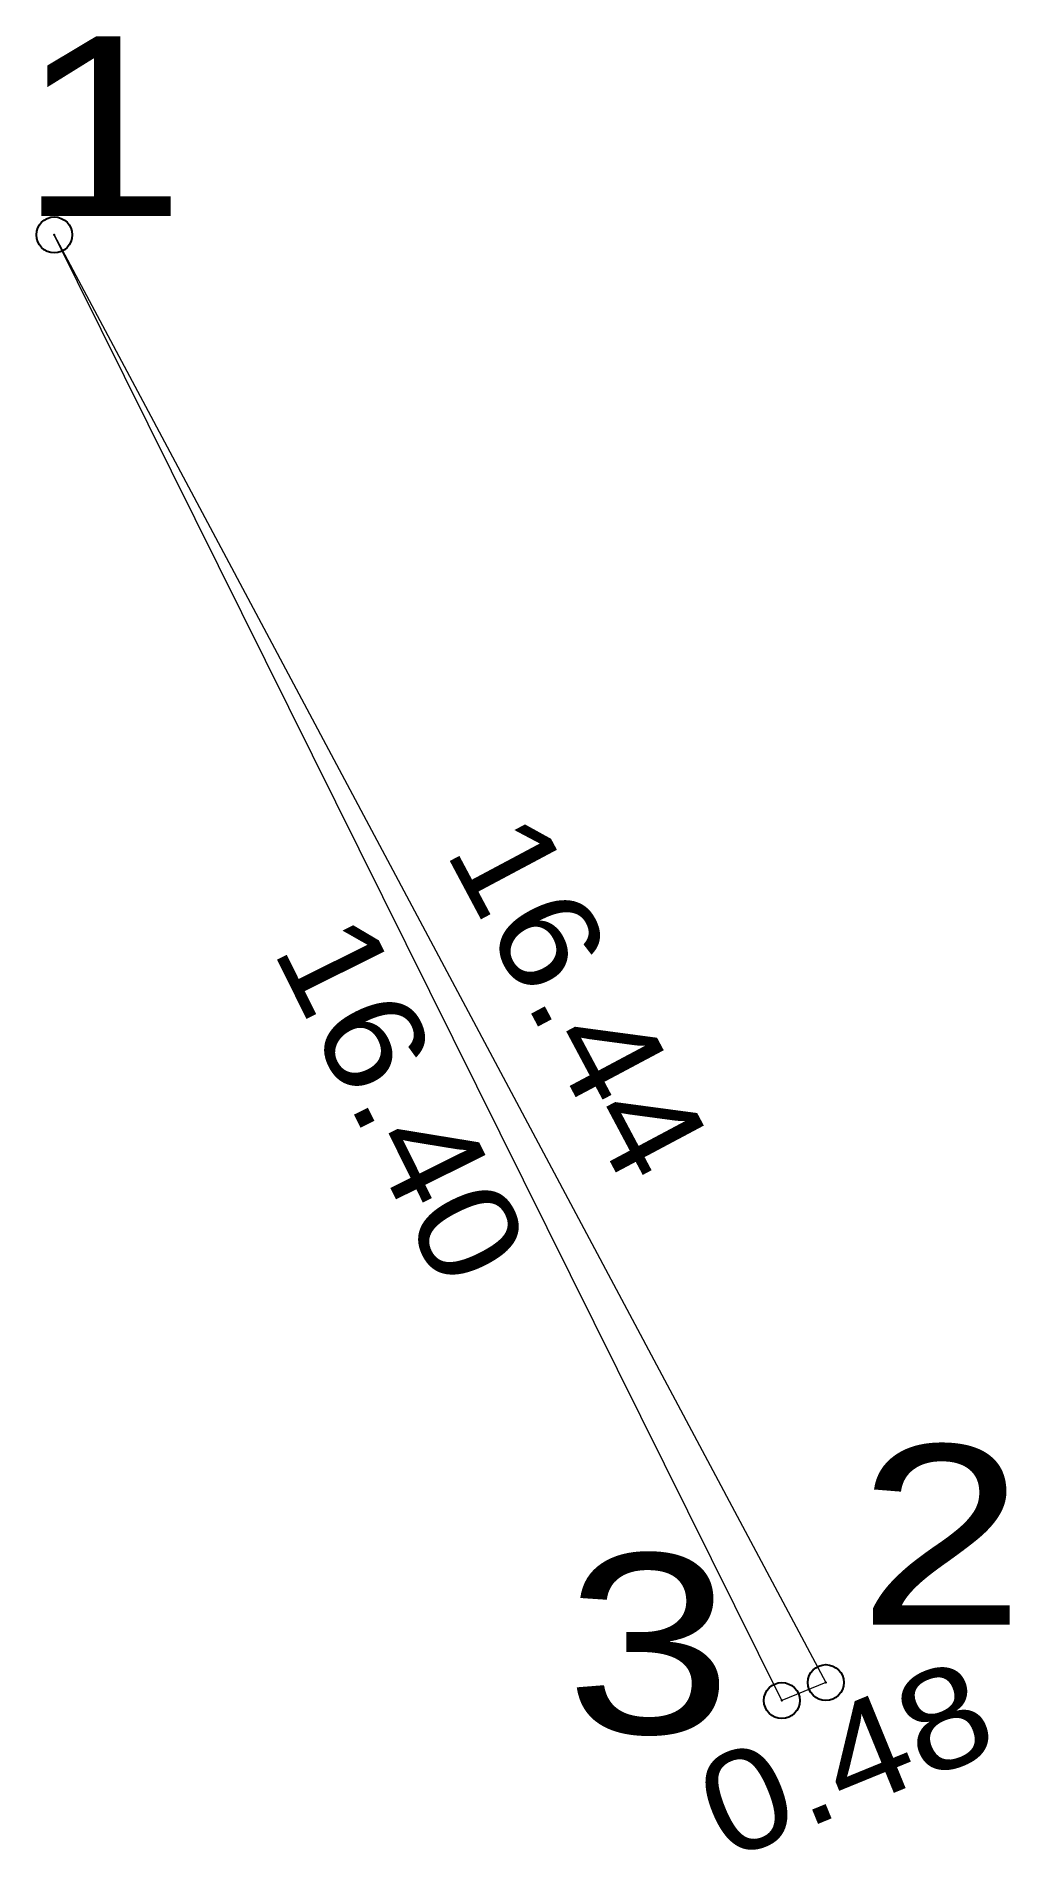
# Model space of a CAD drawing. Header units: metres. Extents: x 551904 to 551913.8, y 1838978.1 to 1838996.3.
import ezdxf
from ezdxf.enums import TextEntityAlignment as Align

# ---------------------------------------------------------------- set-up
doc = ezdxf.new("R2010")
doc.units = ezdxf.units.M
doc.header["$LTSCALE"] = 0.72
doc.header["$PDMODE"] = 32
doc.header["$PDSIZE"] = 0.36
doc.layers.add('10', color=7, linetype='Continuous', lineweight=13)
for name, color, linetype in [('12', 7, 'Continuous'), ('5', 7, 'Continuous'), ('7', 7, 'Continuous')]:
    doc.layers.add(name, color=color, linetype=linetype)

msp = doc.modelspace()

# ---------------------------------------------------------------- linework, layer by layer
at = {"layer": '10'}
msp.add_lwpolyline([(551904.23, 1838994.32), (551911.96, 1838979.81), (551911.52, 1838979.63)], close=True, dxfattribs=at)
at = {"layer": '7'}
for p in [(551904.23, 1838994.32), (551911.96, 1838979.81), (551911.52, 1838979.63)]:
    msp.add_point(p, dxfattribs=at)

# ---------------------------------------------------------------- texts
at = {"layer": '12', "width": 1.25}
for s, p in [('1', (551903.87, 1838994.51)), ('2', (551912.28, 1838980.39)), ('3', (551909.35, 1838979.3))]:
    msp.add_text(s, height=1.8, dxfattribs=at).set_placement(p)
at = {"layer": '5', "width": 1.15}
for s, rotation, p in [('16.44', 298.046, (551909.0422, 1838986.4501)), ('16.40', 296.393, (551907.2648, 1838985.4373)), ('0.48', 22.249, (551912.3457, 1838978.5832))]:
    msp.add_text(s, height=1, rotation=rotation, dxfattribs=at).set_placement(p, align=Align.CENTER)

doc.saveas('drawing.dxf')
